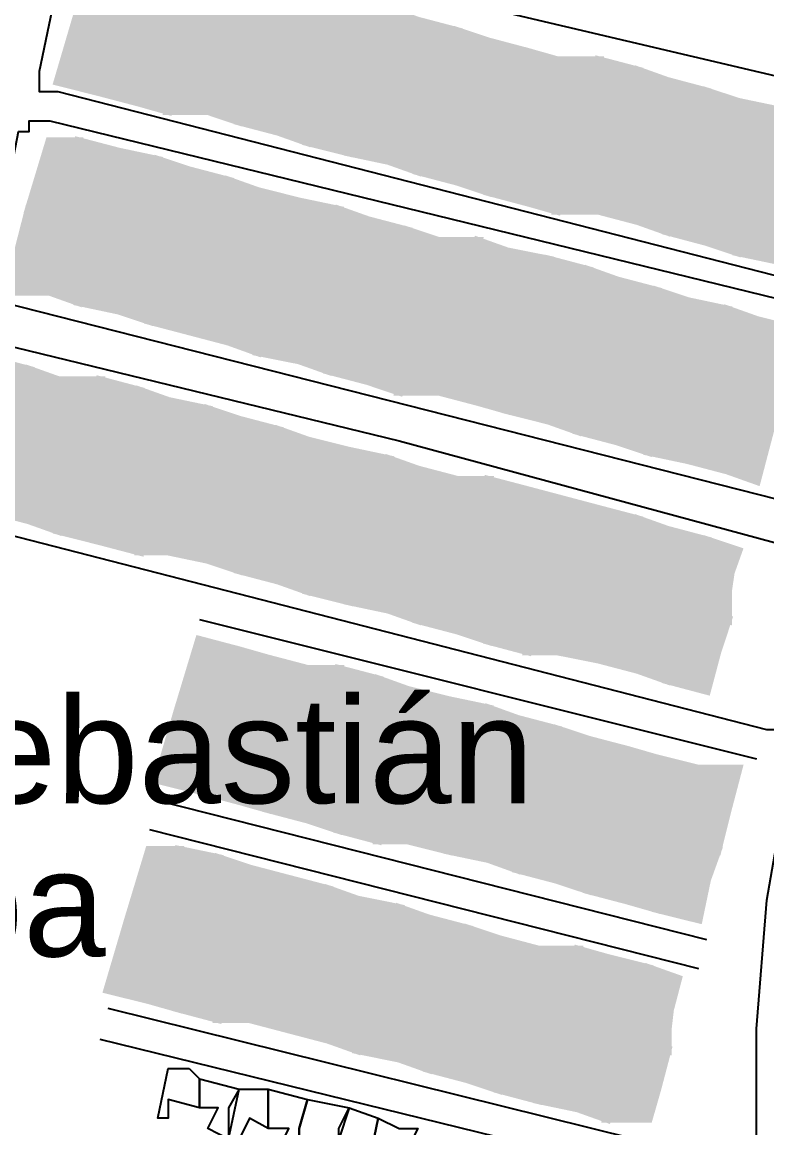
# Model space of a CAD drawing. Header units: millimetres. Extents: x -3588 to 75209, y -3737 to 38254.
# Drawn here: x 18931.5 to 19032.6, y 34328.9 to 34479.1 of the extents above; entities that cross this region are included whole.
import ezdxf

# ---------------------------------------------------------------- set-up
doc = ezdxf.new("R2010")
doc.units = ezdxf.units.MM
for name, color, linetype in [('H', 250, 'Continuous'), ('P', 253, 'Continuous'), ('T', 7, 'Continuous')]:
    doc.layers.add(name, color=color, linetype=linetype)

msp = doc.modelspace()

# ---------------------------------------------------------------- hatches: boundary and pattern name
at = {"layer": 'H', "linetype": 'Continuous'}
for points in [[(18947.384, 34488.573), (18944.839, 34478.971), (18939.19, 34480.395), (18942.022, 34489.981), (18947.384, 34488.573), (18947.384, 34488.573)], [(18951.625, 34487.164), (18948.792, 34477.85), (18944.839, 34478.971), (18947.384, 34488.573), (18951.625, 34487.164), (18951.625, 34487.164)], [(18956.986, 34487.164), (18954.153, 34477.85), (18948.792, 34477.85), (18951.625, 34487.164), (18956.986, 34487.164), (18956.986, 34487.164)], [(18960.939, 34485.756), (18958.394, 34476.442), (18954.153, 34477.85), (18956.986, 34487.164), (18960.939, 34485.756), (18960.939, 34485.756)], [(18966.3, 34484.62), (18963.755, 34475.018), (18958.394, 34476.442), (18960.939, 34485.756), (18966.3, 34484.62), (18966.3, 34484.62)], [(18970.525, 34483.212), (18969.117, 34473.609), (18963.755, 34475.018), (18966.3, 34484.62), (18970.525, 34483.212), (18970.525, 34483.212)], [(18975.886, 34481.803), (18973.07, 34472.201), (18969.117, 34473.609), (18970.525, 34483.212), (18975.886, 34481.803), (18975.886, 34481.803)], [(18981.263, 34480.395), (18978.719, 34471.081), (18973.07, 34472.201), (18975.886, 34481.803), (18981.263, 34480.395), (18981.263, 34480.395)], [(18944.839, 34478.971), (18942.022, 34469.656), (18936.661, 34471.081), (18939.19, 34480.395), (18944.839, 34478.971), (18944.839, 34478.971)], [(18985.488, 34478.971), (18982.672, 34469.656), (18978.719, 34471.081), (18981.263, 34480.395), (18985.488, 34478.971), (18985.488, 34478.971)], [(18948.792, 34477.85), (18947.384, 34468.248), (18942.022, 34469.656), (18944.839, 34478.971), (18948.792, 34477.85), (18948.792, 34477.85)], [(18990.85, 34477.85), (18988.033, 34468.248), (18982.672, 34469.656), (18985.488, 34478.971), (18990.85, 34477.85), (18990.85, 34477.85)], [(18954.153, 34477.85), (18951.625, 34466.84), (18947.384, 34468.248), (18948.792, 34477.85), (18954.153, 34477.85), (18954.153, 34477.85)], [(18958.394, 34476.442), (18956.986, 34466.84), (18951.625, 34466.84), (18954.153, 34477.85), (18958.394, 34476.442), (18958.394, 34476.442)], [(18994.803, 34476.442), (18992.274, 34466.84), (18988.033, 34468.248), (18990.85, 34477.85), (18994.803, 34476.442), (18994.803, 34476.442)], [(18963.755, 34475.018), (18960.939, 34465.431), (18956.986, 34466.84), (18958.394, 34476.442), (18963.755, 34475.018), (18963.755, 34475.018)], [(19000.164, 34475.018), (18997.635, 34465.431), (18992.274, 34466.84), (18994.803, 34476.442), (19000.164, 34475.018), (19000.164, 34475.018)], [(18969.117, 34473.609), (18966.3, 34464.295), (18960.939, 34465.431), (18963.755, 34475.018), (18969.117, 34473.609), (18969.117, 34473.609)], [(19004.405, 34473.609), (19002.996, 34464.295), (18997.635, 34465.431), (19000.164, 34475.018), (19004.405, 34473.609), (19004.405, 34473.609)], [(18973.07, 34472.201), (18970.525, 34462.887), (18966.3, 34464.295), (18969.117, 34473.609), (18973.07, 34472.201), (18973.07, 34472.201)], [(19009.766, 34473.609), (19006.949, 34464.295), (19002.996, 34464.295), (19004.405, 34473.609), (19009.766, 34473.609), (19009.766, 34473.609)], [(19015.127, 34472.201), (19012.599, 34462.887), (19006.949, 34464.295), (19009.766, 34473.609), (19015.127, 34472.201), (19015.127, 34472.201)], [(18978.719, 34471.081), (18975.886, 34461.478), (18970.525, 34462.887), (18973.07, 34472.201), (18978.719, 34471.081), (18978.719, 34471.081)], [(18982.672, 34469.656), (18981.263, 34460.07), (18975.886, 34461.478), (18978.719, 34471.081), (18982.672, 34469.656), (18982.672, 34469.656)], [(19019.368, 34471.081), (19016.536, 34461.478), (19012.599, 34462.887), (19015.127, 34472.201), (19019.368, 34471.081), (19019.368, 34471.081)], [(19024.73, 34469.656), (19021.913, 34460.07), (19016.536, 34461.478), (19019.368, 34471.081), (19024.73, 34469.656), (19024.73, 34469.656)], [(18988.033, 34468.248), (18985.488, 34458.646), (18981.263, 34460.07), (18982.672, 34469.656), (18988.033, 34468.248), (18988.033, 34468.248)], [(19028.682, 34468.248), (19027.274, 34458.646), (19021.913, 34460.07), (19024.73, 34469.656), (19028.682, 34468.248), (19028.682, 34468.248)], [(18992.274, 34466.84), (18990.85, 34457.526), (18985.488, 34458.646), (18988.033, 34468.248), (18992.274, 34466.84), (18992.274, 34466.84)], [(19034.044, 34466.84), (19031.499, 34457.526), (19027.274, 34458.646), (19028.682, 34468.248), (19034.044, 34466.84), (19034.044, 34466.84)], [(18997.635, 34465.431), (18994.803, 34456.117), (18990.85, 34457.526), (18992.274, 34466.84), (18997.635, 34465.431), (18997.635, 34465.431)], [(19038.285, 34465.431), (19036.86, 34456.117), (19031.499, 34457.526), (19034.044, 34466.84), (19038.285, 34465.431), (19038.285, 34465.431)], [(19002.996, 34464.295), (19000.164, 34454.693), (18994.803, 34456.117), (18997.635, 34465.431), (19002.996, 34464.295), (19002.996, 34464.295)], [(19006.949, 34464.295), (19004.405, 34453.285), (19000.164, 34454.693), (19002.996, 34464.295), (19006.949, 34464.295), (19006.949, 34464.295)], [(19012.599, 34462.887), (19009.766, 34453.285), (19004.405, 34453.285), (19006.949, 34464.295), (19012.599, 34462.887), (19012.599, 34462.887)], [(18939.19, 34462.887), (18938.069, 34451.876), (18932.42, 34453.285), (18935.237, 34462.887), (18939.19, 34462.887), (18939.19, 34462.887)], [(18944.839, 34461.478), (18942.022, 34450.756), (18938.069, 34451.876), (18939.19, 34462.887), (18944.839, 34461.478), (18944.839, 34461.478)], [(19016.536, 34461.478), (19015.127, 34451.876), (19009.766, 34453.285), (19012.599, 34462.887), (19016.536, 34461.478), (19016.536, 34461.478)], [(18950.2, 34460.07), (18947.384, 34449.332), (18942.022, 34450.756), (18944.839, 34461.478), (18950.2, 34460.07), (18950.2, 34460.07)], [(19021.913, 34460.07), (19019.368, 34450.756), (19015.127, 34451.876), (19016.536, 34461.478), (19021.913, 34460.07), (19021.913, 34460.07)], [(18954.153, 34458.646), (18951.625, 34447.923), (18947.384, 34449.332), (18950.2, 34460.07), (18954.153, 34458.646), (18954.153, 34458.646)], [(19027.274, 34458.646), (19024.73, 34449.332), (19019.368, 34450.756), (19021.913, 34460.07), (19027.274, 34458.646), (19027.274, 34458.646)], [(18959.514, 34457.526), (18956.986, 34446.515), (18951.625, 34447.923), (18954.153, 34458.646), (18959.514, 34457.526), (18959.514, 34457.526)], [(18963.755, 34456.117), (18960.939, 34446.515), (18956.986, 34446.515), (18959.514, 34457.526), (18963.755, 34456.117), (18963.755, 34456.117)], [(19031.499, 34457.526), (19028.682, 34447.923), (19024.73, 34449.332), (19027.274, 34458.646), (19031.499, 34457.526), (19031.499, 34457.526)], [(19036.86, 34456.117), (19034.044, 34446.515), (19028.682, 34447.923), (19031.499, 34457.526), (19036.86, 34456.117), (19036.86, 34456.117)], [(18969.117, 34454.693), (18966.3, 34445.107), (18960.939, 34446.515), (18963.755, 34456.117), (18969.117, 34454.693), (18969.117, 34454.693)], [(18974.478, 34453.285), (18971.949, 34443.97), (18966.3, 34445.107), (18969.117, 34454.693), (18974.478, 34453.285), (18974.478, 34453.285)], [(18938.069, 34451.876), (18935.237, 34442.562), (18929.876, 34442.562), (18932.42, 34453.285), (18938.069, 34451.876), (18938.069, 34451.876)], [(18978.719, 34451.876), (18975.886, 34442.562), (18971.949, 34443.97), (18974.478, 34453.285), (18978.719, 34451.876), (18978.719, 34451.876)], [(18942.022, 34450.756), (18939.19, 34441.154), (18935.237, 34442.562), (18938.069, 34451.876), (18942.022, 34450.756), (18942.022, 34450.756)], [(18984.08, 34450.756), (18981.263, 34441.154), (18975.886, 34442.562), (18978.719, 34451.876), (18984.08, 34450.756), (18984.08, 34450.756)], [(18947.384, 34449.332), (18944.839, 34439.745), (18939.19, 34441.154), (18942.022, 34450.756), (18947.384, 34449.332), (18947.384, 34449.332)], [(18988.033, 34449.332), (18985.488, 34439.745), (18981.263, 34441.154), (18984.08, 34450.756), (18988.033, 34449.332), (18988.033, 34449.332)], [(18951.625, 34447.923), (18948.792, 34438.321), (18944.839, 34439.745), (18947.384, 34449.332), (18951.625, 34447.923), (18951.625, 34447.923)], [(18993.394, 34449.332), (18990.85, 34438.321), (18985.488, 34439.745), (18988.033, 34449.332), (18993.394, 34449.332), (18993.394, 34449.332)], [(18997.635, 34447.923), (18994.803, 34437.201), (18990.85, 34438.321), (18993.394, 34449.332), (18997.635, 34447.923), (18997.635, 34447.923)], [(18956.986, 34446.515), (18954.153, 34437.201), (18948.792, 34438.321), (18951.625, 34447.923), (18956.986, 34446.515), (18956.986, 34446.515)], [(19002.996, 34446.515), (19000.164, 34435.793), (18994.803, 34437.201), (18997.635, 34447.923), (19002.996, 34446.515), (19002.996, 34446.515)], [(18960.939, 34446.515), (18959.514, 34435.793), (18954.153, 34437.201), (18956.986, 34446.515), (18960.939, 34446.515), (18960.939, 34446.515)], [(18966.3, 34445.107), (18963.755, 34434.368), (18959.514, 34435.793), (18960.939, 34446.515), (18966.3, 34445.107), (18966.3, 34445.107)], [(19008.358, 34445.107), (19005.813, 34434.368), (19000.164, 34435.793), (19002.996, 34446.515), (19008.358, 34445.107), (19008.358, 34445.107)], [(18971.949, 34443.97), (18969.117, 34432.96), (18963.755, 34434.368), (18966.3, 34445.107), (18971.949, 34443.97), (18971.949, 34443.97)], [(18975.886, 34442.562), (18973.07, 34431.552), (18969.117, 34432.96), (18971.949, 34443.97), (18975.886, 34442.562), (18975.886, 34442.562)], [(19012.599, 34443.97), (19009.766, 34432.96), (19005.813, 34434.368), (19008.358, 34445.107), (19012.599, 34443.97), (19012.599, 34443.97)], [(19017.96, 34442.562), (19015.127, 34432.96), (19009.766, 34432.96), (19012.599, 34443.97), (19017.96, 34442.562), (19017.96, 34442.562)], [(18981.263, 34441.154), (18978.719, 34430.431), (18973.07, 34431.552), (18975.886, 34442.562), (18981.263, 34441.154), (18981.263, 34441.154)], [(19021.913, 34441.154), (19019.368, 34431.552), (19015.127, 34432.96), (19017.96, 34442.562), (19021.913, 34441.154), (19021.913, 34441.154)], [(18985.488, 34439.745), (18982.672, 34429.007), (18978.719, 34430.431), (18981.263, 34441.154), (18985.488, 34439.745), (18985.488, 34439.745)], [(19027.274, 34439.745), (19024.73, 34430.431), (19019.368, 34431.552), (19021.913, 34441.154), (19027.274, 34439.745), (19027.274, 34439.745)], [(18990.85, 34438.321), (18988.033, 34429.007), (18982.672, 34429.007), (18985.488, 34439.745), (18990.85, 34438.321), (18990.85, 34438.321)], [(19031.499, 34438.321), (19030.091, 34429.007), (19024.73, 34430.431), (19027.274, 34439.745), (19031.499, 34438.321), (19031.499, 34438.321)], [(18994.803, 34437.201), (18993.394, 34427.599), (18988.033, 34429.007), (18990.85, 34438.321), (18994.803, 34437.201), (18994.803, 34437.201)], [(19036.86, 34437.201), (19034.044, 34427.599), (19030.091, 34429.007), (19031.499, 34438.321), (19036.86, 34437.201), (19036.86, 34437.201)], [(19000.164, 34435.793), (18997.635, 34426.19), (18993.394, 34427.599), (18994.803, 34437.201), (19000.164, 34435.793), (19000.164, 34435.793)], [(19005.813, 34434.368), (19002.996, 34424.782), (18997.635, 34426.19), (19000.164, 34435.793), (19005.813, 34434.368), (19005.813, 34434.368)], [(19009.766, 34432.96), (19006.949, 34423.646), (19002.996, 34424.782), (19005.813, 34434.368), (19009.766, 34432.96), (19009.766, 34432.96)], [(18932.42, 34431.552), (18929.876, 34422.237), (18924.514, 34423.646), (18927.059, 34432.96), (18932.42, 34431.552), (18932.42, 34431.552)], [(19015.127, 34432.96), (19012.599, 34422.237), (19006.949, 34423.646), (19009.766, 34432.96), (19015.127, 34432.96), (19015.127, 34432.96)], [(19019.368, 34431.552), (19016.536, 34420.829), (19012.599, 34422.237), (19015.127, 34432.96), (19019.368, 34431.552), (19019.368, 34431.552)], [(18936.661, 34430.431), (18935.237, 34420.829), (18929.876, 34422.237), (18932.42, 34431.552), (18936.661, 34430.431), (18936.661, 34430.431)], [(18942.022, 34430.431), (18939.19, 34419.421), (18935.237, 34420.829), (18936.661, 34430.431), (18942.022, 34430.431), (18942.022, 34430.431)], [(18947.384, 34429.007), (18944.839, 34419.421), (18939.19, 34419.421), (18942.022, 34430.431), (18947.384, 34429.007), (18947.384, 34429.007)], [(19024.73, 34430.431), (19021.913, 34419.421), (19016.536, 34420.829), (19019.368, 34431.552), (19024.73, 34430.431), (19024.73, 34430.431)], [(19030.091, 34429.007), (19027.274, 34417.996), (19021.913, 34419.421), (19024.73, 34430.431), (19030.091, 34429.007), (19030.091, 34429.007)], [(18951.625, 34427.599), (18948.792, 34417.996), (18944.839, 34419.421), (18947.384, 34429.007), (18951.625, 34427.599), (18951.625, 34427.599)], [(19034.044, 34427.599), (19031.499, 34416.876), (19027.274, 34417.996), (19030.091, 34429.007), (19034.044, 34427.599), (19034.044, 34427.599)], [(18956.986, 34426.19), (18954.153, 34416.876), (18948.792, 34417.996), (18951.625, 34427.599), (18956.986, 34426.19), (18956.986, 34426.19)], [(18960.939, 34424.782), (18958.394, 34415.468), (18954.153, 34416.876), (18956.986, 34426.19), (18960.939, 34424.782), (18960.939, 34424.782)], [(18966.3, 34423.646), (18963.755, 34414.043), (18958.394, 34415.468), (18960.939, 34424.782), (18966.3, 34423.646), (18966.3, 34423.646)], [(18970.525, 34422.237), (18969.117, 34412.635), (18963.755, 34414.043), (18966.3, 34423.646), (18970.525, 34422.237), (18970.525, 34422.237)], [(18935.237, 34420.829), (18932.42, 34411.227), (18927.059, 34412.635), (18929.876, 34422.237), (18935.237, 34420.829), (18935.237, 34420.829)], [(18975.886, 34420.829), (18973.07, 34411.227), (18969.117, 34412.635), (18970.525, 34422.237), (18975.886, 34420.829), (18975.886, 34420.829)], [(18939.19, 34419.421), (18936.661, 34410.107), (18932.42, 34411.227), (18935.237, 34420.829), (18939.19, 34419.421), (18939.19, 34419.421)], [(18981.263, 34419.421), (18978.719, 34410.107), (18973.07, 34411.227), (18975.886, 34420.829), (18981.263, 34419.421), (18981.263, 34419.421)], [(18944.839, 34419.421), (18942.022, 34408.682), (18936.661, 34410.107), (18939.19, 34419.421), (18944.839, 34419.421), (18944.839, 34419.421)], [(18948.792, 34417.996), (18947.384, 34407.274), (18942.022, 34408.682), (18944.839, 34419.421), (18948.792, 34417.996), (18948.792, 34417.996)], [(18985.488, 34417.996), (18982.672, 34408.682), (18978.719, 34410.107), (18981.263, 34419.421), (18985.488, 34417.996), (18985.488, 34417.996)], [(18954.153, 34416.876), (18951.625, 34407.274), (18947.384, 34407.274), (18948.792, 34417.996), (18954.153, 34416.876), (18954.153, 34416.876)], [(18958.394, 34415.468), (18956.986, 34405.866), (18951.625, 34407.274), (18954.153, 34416.876), (18958.394, 34415.468), (18958.394, 34415.468)], [(18990.85, 34416.876), (18988.033, 34407.274), (18982.672, 34408.682), (18985.488, 34417.996), (18990.85, 34416.876), (18990.85, 34416.876)], [(18994.803, 34416.876), (18993.394, 34405.866), (18988.033, 34407.274), (18990.85, 34416.876), (18994.803, 34416.876), (18994.803, 34416.876)], [(19000.164, 34415.468), (18997.635, 34405.866), (18993.394, 34405.866), (18994.803, 34416.876), (19000.164, 34415.468), (19000.164, 34415.468)], [(18963.755, 34414.043), (18960.939, 34404.457), (18956.986, 34405.866), (18958.394, 34415.468), (18963.755, 34414.043), (18963.755, 34414.043)], [(19005.813, 34414.043), (19002.996, 34404.457), (18997.635, 34405.866), (19000.164, 34415.468), (19005.813, 34414.043), (19005.813, 34414.043)], [(18969.117, 34412.635), (18966.3, 34403.321), (18960.939, 34404.457), (18963.755, 34414.043), (18969.117, 34412.635), (18969.117, 34412.635)], [(19009.766, 34412.635), (19006.949, 34403.321), (19002.996, 34404.457), (19005.813, 34414.043), (19009.766, 34412.635), (19009.766, 34412.635)], [(18973.07, 34411.227), (18970.525, 34401.913), (18966.3, 34403.321), (18969.117, 34412.635), (18973.07, 34411.227), (18973.07, 34411.227)], [(19015.127, 34411.227), (19012.599, 34401.913), (19006.949, 34403.321), (19009.766, 34412.635), (19015.127, 34411.227), (19015.127, 34411.227)], [(18978.719, 34410.107), (18975.886, 34400.504), (18970.525, 34401.913), (18973.07, 34411.227), (18978.719, 34410.107), (18978.719, 34410.107)], [(19019.368, 34410.107), (19016.536, 34400.504), (19012.599, 34401.913), (19015.127, 34411.227), (19019.368, 34410.107), (19019.368, 34410.107)], [(18982.672, 34408.682), (18981.263, 34399.096), (18975.886, 34400.504), (18978.719, 34410.107), (18982.672, 34408.682), (18982.672, 34408.682)], [(19024.73, 34408.682), (19021.913, 34399.096), (19016.536, 34400.504), (19019.368, 34410.107), (19024.73, 34408.682), (19024.73, 34408.682)], [(18988.033, 34407.274), (18985.488, 34397.672), (18981.263, 34399.096), (18982.672, 34408.682), (18988.033, 34407.274), (18988.033, 34407.274)], [(19028.682, 34407.274), (19027.274, 34397.672), (19021.913, 34399.096), (19024.73, 34408.682), (19028.682, 34407.274), (19028.682, 34407.274)], [(18993.394, 34405.866), (18990.85, 34396.551), (18985.488, 34397.672), (18988.033, 34407.274), (18993.394, 34405.866), (18993.394, 34405.866)], [(18997.635, 34405.866), (18994.803, 34395.143), (18990.85, 34396.551), (18993.394, 34405.866), (18997.635, 34405.866), (18997.635, 34405.866)], [(19002.996, 34404.457), (19000.164, 34393.719), (18994.803, 34395.143), (18997.635, 34405.866), (19002.996, 34404.457), (19002.996, 34404.457)], [(19006.949, 34403.321), (19004.405, 34393.719), (19000.164, 34393.719), (19002.996, 34404.457), (19006.949, 34403.321), (19006.949, 34403.321)], [(19012.599, 34401.913), (19009.766, 34392.31), (19004.405, 34393.719), (19006.949, 34403.321), (19012.599, 34401.913), (19012.599, 34401.913)], [(19016.536, 34400.504), (19015.127, 34390.902), (19009.766, 34392.31), (19012.599, 34401.913), (19016.536, 34400.504), (19016.536, 34400.504)], [(19021.913, 34399.096), (19019.368, 34389.782), (19015.127, 34390.902), (19016.536, 34400.504), (19021.913, 34399.096), (19021.913, 34399.096)], [(19027.274, 34397.672), (19024.73, 34388.358), (19019.368, 34389.782), (19021.913, 34399.096), (19027.274, 34397.672), (19027.274, 34397.672)], [(18960.939, 34393.719), (18958.394, 34384.133), (18952.745, 34385.541), (18955.561, 34395.143), (18960.939, 34393.719), (18960.939, 34393.719)], [(18965.164, 34392.31), (18962.347, 34382.996), (18958.394, 34384.133), (18960.939, 34393.719), (18965.164, 34392.31), (18965.164, 34392.31)], [(18970.525, 34390.902), (18967.708, 34381.588), (18962.347, 34382.996), (18965.164, 34392.31), (18970.525, 34390.902), (18970.525, 34390.902)], [(18974.478, 34390.902), (18971.949, 34380.18), (18967.708, 34381.588), (18970.525, 34390.902), (18974.478, 34390.902), (18974.478, 34390.902)], [(18979.839, 34389.782), (18977.311, 34380.18), (18971.949, 34380.18), (18974.478, 34390.902), (18979.839, 34389.782), (18979.839, 34389.782)], [(18984.08, 34388.358), (18982.672, 34378.771), (18977.311, 34380.18), (18979.839, 34389.782), (18984.08, 34388.358), (18984.08, 34388.358)], [(18989.441, 34386.949), (18986.625, 34377.347), (18982.672, 34378.771), (18984.08, 34388.358), (18989.441, 34386.949), (18989.441, 34386.949)], [(18994.803, 34385.541), (18992.274, 34376.227), (18986.625, 34377.347), (18989.441, 34386.949), (18994.803, 34385.541), (18994.803, 34385.541)], [(18958.394, 34384.133), (18955.561, 34374.818), (18950.2, 34376.227), (18952.745, 34385.541), (18958.394, 34384.133), (18958.394, 34384.133)], [(18999.044, 34384.133), (18996.211, 34374.818), (18992.274, 34376.227), (18994.803, 34385.541), (18999.044, 34384.133), (18999.044, 34384.133)], [(18962.347, 34382.996), (18960.939, 34373.394), (18955.561, 34374.818), (18958.394, 34384.133), (18962.347, 34382.996), (18962.347, 34382.996)], [(19004.405, 34382.996), (19001.588, 34373.394), (18996.211, 34374.818), (18999.044, 34384.133), (19004.405, 34382.996), (19004.405, 34382.996)], [(18967.708, 34381.588), (18965.164, 34371.986), (18960.939, 34373.394), (18962.347, 34382.996), (18967.708, 34381.588), (18967.708, 34381.588)], [(19008.358, 34381.588), (19006.949, 34371.986), (19001.588, 34373.394), (19004.405, 34382.996), (19008.358, 34381.588), (19008.358, 34381.588)], [(18971.949, 34380.18), (18970.525, 34370.577), (18965.164, 34371.986), (18967.708, 34381.588), (18971.949, 34380.18), (18971.949, 34380.18)], [(19013.719, 34380.18), (19011.174, 34370.577), (19006.949, 34371.986), (19008.358, 34381.588), (19013.719, 34380.18), (19013.719, 34380.18)], [(18977.311, 34380.18), (18974.478, 34369.457), (18970.525, 34370.577), (18971.949, 34380.18), (18977.311, 34380.18), (18977.311, 34380.18)], [(18982.672, 34378.771), (18979.839, 34368.033), (18974.478, 34369.457), (18977.311, 34380.18), (18982.672, 34378.771), (18982.672, 34378.771)], [(19017.96, 34378.771), (19016.536, 34369.457), (19011.174, 34370.577), (19013.719, 34380.18), (19017.96, 34378.771), (19017.96, 34378.771)], [(18986.625, 34377.347), (18984.08, 34368.033), (18979.839, 34368.033), (18982.672, 34378.771), (18986.625, 34377.347), (18986.625, 34377.347)], [(19023.321, 34377.347), (19020.489, 34368.033), (19016.536, 34369.457), (19017.96, 34378.771), (19023.321, 34377.347), (19023.321, 34377.347)], [(18992.274, 34376.227), (18989.441, 34366.624), (18984.08, 34368.033), (18986.625, 34377.347), (18992.274, 34376.227), (18992.274, 34376.227)], [(19028.682, 34377.347), (19026.138, 34366.624), (19020.489, 34368.033), (19023.321, 34377.347), (19028.682, 34377.347), (19028.682, 34377.347)], [(18996.211, 34374.818), (18994.803, 34365.216), (18989.441, 34366.624), (18992.274, 34376.227), (18996.211, 34374.818), (18996.211, 34374.818)], [(19001.588, 34373.394), (18999.044, 34363.808), (18994.803, 34365.216), (18996.211, 34374.818), (19001.588, 34373.394), (19001.588, 34373.394)], [(19006.949, 34371.986), (19004.405, 34362.672), (18999.044, 34363.808), (19001.588, 34373.394), (19006.949, 34371.986), (19006.949, 34371.986)], [(19011.174, 34370.577), (19008.358, 34361.263), (19004.405, 34362.672), (19006.949, 34371.986), (19011.174, 34370.577), (19011.174, 34370.577)], [(19016.536, 34369.457), (19013.719, 34359.855), (19008.358, 34361.263), (19011.174, 34370.577), (19016.536, 34369.457), (19016.536, 34369.457)], [(19020.489, 34368.033), (19017.96, 34358.447), (19013.719, 34359.855), (19016.536, 34369.457), (19020.489, 34368.033), (19020.489, 34368.033)], [(19026.138, 34366.624), (19023.321, 34357.022), (19017.96, 34358.447), (19020.489, 34368.033), (19026.138, 34366.624), (19026.138, 34366.624)], [(18952.745, 34366.624), (18950.2, 34355.902), (18945.975, 34357.022), (18948.792, 34366.624), (18952.745, 34366.624), (18952.745, 34366.624)], [(18958.394, 34365.216), (18955.561, 34354.494), (18950.2, 34355.902), (18952.745, 34366.624), (18958.394, 34365.216), (18958.394, 34365.216)], [(18962.347, 34363.808), (18960.939, 34354.494), (18955.561, 34354.494), (18958.394, 34365.216), (18962.347, 34363.808), (18962.347, 34363.808)], [(18967.708, 34362.672), (18965.164, 34353.069), (18960.939, 34354.494), (18962.347, 34363.808), (18967.708, 34362.672), (18967.708, 34362.672)], [(18973.07, 34361.263), (18970.525, 34351.661), (18965.164, 34353.069), (18967.708, 34362.672), (18973.07, 34361.263), (18973.07, 34361.263)], [(18977.311, 34359.855), (18974.478, 34350.253), (18970.525, 34351.661), (18973.07, 34361.263), (18977.311, 34359.855), (18977.311, 34359.855)], [(18982.672, 34358.447), (18979.839, 34349.132), (18974.478, 34350.253), (18977.311, 34359.855), (18982.672, 34358.447), (18982.672, 34358.447)], [(18986.625, 34357.022), (18985.488, 34347.708), (18979.839, 34349.132), (18982.672, 34358.447), (18986.625, 34357.022), (18986.625, 34357.022)], [(18950.2, 34355.902), (18948.792, 34346.3), (18943.431, 34347.708), (18945.975, 34357.022), (18950.2, 34355.902), (18950.2, 34355.902)], [(18992.274, 34355.902), (18989.441, 34346.3), (18985.488, 34347.708), (18986.625, 34357.022), (18992.274, 34355.902), (18992.274, 34355.902)], [(18955.561, 34354.494), (18952.745, 34344.891), (18948.792, 34346.3), (18950.2, 34355.902), (18955.561, 34354.494), (18955.561, 34354.494)], [(18996.211, 34354.494), (18994.803, 34344.891), (18989.441, 34346.3), (18992.274, 34355.902), (18996.211, 34354.494), (18996.211, 34354.494)], [(18960.939, 34354.494), (18958.394, 34343.483), (18952.745, 34344.891), (18955.561, 34354.494), (18960.939, 34354.494), (18960.939, 34354.494)], [(18965.164, 34353.069), (18962.347, 34343.483), (18958.394, 34343.483), (18960.939, 34354.494), (18965.164, 34353.069), (18965.164, 34353.069)], [(19001.588, 34353.069), (18999.044, 34343.483), (18994.803, 34344.891), (18996.211, 34354.494), (19001.588, 34353.069), (19001.588, 34353.069)], [(18970.525, 34351.661), (18967.708, 34342.347), (18962.347, 34343.483), (18965.164, 34353.069), (18970.525, 34351.661), (18970.525, 34351.661)], [(19006.949, 34353.069), (19004.405, 34342.347), (18999.044, 34343.483), (19001.588, 34353.069), (19006.949, 34353.069), (19006.949, 34353.069)], [(19011.174, 34351.661), (19008.358, 34340.939), (19004.405, 34342.347), (19006.949, 34353.069), (19011.174, 34351.661), (19011.174, 34351.661)], [(18974.478, 34350.253), (18973.07, 34340.939), (18967.708, 34342.347), (18970.525, 34351.661), (18974.478, 34350.253), (18974.478, 34350.253)], [(19016.536, 34350.253), (19013.719, 34340.939), (19008.358, 34340.939), (19011.174, 34351.661), (19016.536, 34350.253), (19016.536, 34350.253)], [(18979.839, 34349.132), (18977.311, 34339.53), (18973.07, 34340.939), (18974.478, 34350.253), (18979.839, 34349.132), (18979.839, 34349.132)], [(19020.489, 34349.132), (19019.368, 34339.53), (19013.719, 34340.939), (19016.536, 34350.253), (19020.489, 34349.132), (19020.489, 34349.132)], [(18985.488, 34347.708), (18982.672, 34338.122), (18977.311, 34339.53), (18979.839, 34349.132), (18985.488, 34347.708), (18985.488, 34347.708)], [(18989.441, 34346.3), (18986.625, 34336.698), (18982.672, 34338.122), (18985.488, 34347.708), (18989.441, 34346.3), (18989.441, 34346.3)], [(18994.803, 34344.891), (18992.274, 34335.577), (18986.625, 34336.698), (18989.441, 34346.3), (18994.803, 34344.891), (18994.803, 34344.891)], [(18999.044, 34343.483), (18996.211, 34334.169), (18992.274, 34335.577), (18994.803, 34344.891), (18999.044, 34343.483), (18999.044, 34343.483)], [(19004.405, 34342.347), (19001.588, 34332.745), (18996.211, 34334.169), (18999.044, 34343.483), (19004.405, 34342.347), (19004.405, 34342.347)], [(19008.358, 34340.939), (19006.949, 34331.336), (19001.588, 34332.745), (19004.405, 34342.347), (19008.358, 34340.939), (19008.358, 34340.939)], [(19013.719, 34340.939), (19011.174, 34329.928), (19006.949, 34331.336), (19008.358, 34340.939), (19013.719, 34340.939), (19013.719, 34340.939)], [(19019.368, 34339.53), (19016.536, 34329.928), (19011.174, 34329.928), (19013.719, 34340.939), (19019.368, 34339.53), (19019.368, 34339.53)]]:
    msp.add_hatch(color=256, dxfattribs=at).paths.add_polyline_path(points)

# ---------------------------------------------------------------- linework, layer by layer
at = {"layer": 'P'}
for points in [[(18991.986, 34480.667), (18993.394, 34480.667), (18994.803, 34480.667), (18996.211, 34480.667), (19049.007, 34468.248), (19055.777, 34460.342), (19050.415, 34442.562), (19050.415, 34441.154), (19049.007, 34441.154), (19047.599, 34441.154), (18936.373, 34469.656), (18935.237, 34469.656), (18933.828, 34469.656), (18933.828, 34471.081), (18933.828, 34472.489), (18937.781, 34491.405), (18939.19, 34491.405), (18939.19, 34492.814), (18940.614, 34492.814), (18942.022, 34492.814), (18990.578, 34480.667), (18991.986, 34480.667)], [(19040.813, 34412.923), (19039.405, 34412.923), (18928.467, 34441.154), (18927.059, 34441.154), (18927.059, 34442.562), (18927.059, 34443.97), (18931.012, 34464.295), (18932.42, 34464.295), (18932.42, 34465.703), (18933.828, 34465.703), (18935.237, 34465.703), (19046.19, 34438.609), (19046.19, 34437.201), (19047.599, 34437.201), (19049.007, 34435.793), (19049.007, 34434.368), (19043.646, 34415.468), (19043.646, 34414.043), (19042.238, 34414.043), (19042.238, 34412.923), (19040.813, 34412.923)], [(18982.672, 34422.237), (19037.997, 34407.274), (19039.405, 34407.274), (19040.813, 34407.274), (19040.813, 34406.154), (19040.813, 34404.729), (19036.86, 34385.829), (19035.452, 34385.829), (19035.452, 34384.405), (19034.044, 34384.405), (19034.044, 34382.996), (19032.635, 34382.996), (18921.698, 34411.515), (18920.289, 34411.515), (18920.289, 34412.923), (18918.865, 34412.923), (18918.865, 34414.043), (18918.865, 34415.468), (18924.242, 34434.368), (18924.242, 34435.793), (18925.651, 34435.793), (18927.059, 34435.793), (18982.672, 34422.237)], [(18955.561, 34397.96), (19031.227, 34379.043)], [(19015.127, 34289.567), (19028.682, 34308.483), (19031.227, 34324.855), (19031.227, 34342.347), (19032.635, 34359.855), (19035.452, 34376.227), (19036.86, 34382.996)], [(18949.928, 34373.394), (19024.441, 34354.494)], [(18948.792, 34369.457), (19023.321, 34350.541)], [(18943.143, 34345.179), (19020.489, 34325.975)], [(18942.022, 34340.939), (19019.08, 34322.022)], [(18954.153, 34336.986), (18955.561, 34335.577), (18955.561, 34331.624), (18951.336, 34332.745), (18951.336, 34330.216), (18949.928, 34330.216), (18951.336, 34336.986), (18954.153, 34336.986)], [(18959.514, 34331.624), (18959.514, 34327.383), (18956.698, 34328.808), (18958.106, 34331.624), (18955.561, 34331.624), (18955.561, 34335.577), (18960.939, 34334.169), (18959.514, 34331.624)], [(18964.892, 34331.624), (18964.892, 34328.808), (18962.347, 34330.216), (18960.939, 34327.383), (18959.514, 34327.383), (18960.939, 34334.169), (18964.892, 34334.169), (18964.892, 34331.624)], [(18969.117, 34328.808), (18969.117, 34325.975), (18966.3, 34325.975), (18967.708, 34328.808), (18964.892, 34328.808), (18964.892, 34334.169), (18970.253, 34332.745), (18969.117, 34328.808)], [(18969.117, 34328.808), (18970.253, 34332.745), (18975.886, 34331.624), (18974.478, 34327.383), (18971.661, 34327.383), (18970.253, 34324.855), (18969.117, 34325.975), (18969.117, 34328.808)], [(18974.478, 34328.808), (18975.886, 34331.624), (18979.839, 34330.216), (18978.431, 34323.43), (18975.886, 34323.43), (18977.022, 34325.975), (18974.478, 34327.383), (18974.478, 34328.808)], [(18983.792, 34325.975), (18983.792, 34324.855), (18981.263, 34324.855), (18979.839, 34322.022), (18978.431, 34323.43), (18979.839, 34330.216), (18982.672, 34328.808), (18985.216, 34328.808), (18983.792, 34325.975)]]:
    msp.add_lwpolyline(points, dxfattribs=at)
at = {"layer": 'P', "const_width": 1.2}
for points in [[(18945.975, 34484.62), (18944.567, 34479.259), (18939.19, 34480.667), (18942.022, 34489.981), (18947.384, 34488.573), (18945.975, 34484.62)], [(18949.928, 34483.212), (18948.792, 34477.85), (18944.567, 34479.259), (18947.384, 34488.573), (18951.336, 34487.452), (18949.928, 34483.212)], [(18955.561, 34481.803), (18954.153, 34477.85), (18948.792, 34477.85), (18951.336, 34487.452), (18956.698, 34487.452), (18955.561, 34481.803)], [(18959.514, 34480.667), (18958.106, 34476.442), (18954.153, 34477.85), (18956.698, 34487.452), (18960.939, 34486.028), (18959.514, 34480.667)], [(18964.892, 34479.259), (18963.467, 34475.018), (18958.106, 34476.442), (18960.939, 34486.028), (18966.3, 34484.62), (18964.892, 34479.259)], [(18969.117, 34477.85), (18969.117, 34473.897), (18963.467, 34475.018), (18966.3, 34484.62), (18970.253, 34483.212), (18969.117, 34477.85)], [(18974.478, 34476.442), (18973.07, 34472.489), (18969.117, 34473.897), (18970.253, 34483.212), (18975.886, 34481.803), (18974.478, 34476.442)], [(18979.839, 34476.442), (18978.431, 34471.081), (18973.07, 34472.489), (18975.886, 34481.803), (18981.263, 34480.667), (18979.839, 34476.442)], [(18983.792, 34475.018), (18982.672, 34469.656), (18978.431, 34471.081), (18981.263, 34480.667), (18985.216, 34479.259), (18983.792, 34475.018)], [(18943.143, 34475.018), (18942.022, 34469.656), (18936.373, 34471.081), (18939.19, 34480.667), (18944.567, 34479.259), (18943.143, 34475.018)], [(18947.384, 34473.897), (18947.384, 34468.248), (18942.022, 34469.656), (18944.567, 34479.259), (18948.792, 34477.85), (18947.384, 34473.897)], [(18989.441, 34473.897), (18988.033, 34468.248), (18982.672, 34469.656), (18985.216, 34479.259), (18990.578, 34477.85), (18989.441, 34473.897)], [(18952.745, 34472.489), (18951.336, 34467.128), (18947.384, 34468.248), (18948.792, 34477.85), (18954.153, 34477.85), (18952.745, 34472.489)], [(18958.106, 34471.081), (18956.698, 34467.128), (18951.336, 34467.128), (18954.153, 34477.85), (18958.106, 34476.442), (18958.106, 34471.081)], [(18993.394, 34472.489), (18991.986, 34467.128), (18988.033, 34468.248), (18990.578, 34477.85), (18994.803, 34476.442), (18993.394, 34472.489)], [(18962.347, 34469.656), (18960.939, 34465.703), (18956.698, 34467.128), (18958.106, 34476.442), (18963.467, 34475.018), (18962.347, 34469.656)], [(18998.755, 34471.081), (18997.347, 34465.703), (18991.986, 34467.128), (18994.803, 34476.442), (19000.164, 34475.018), (18998.755, 34471.081)], [(18967.708, 34468.248), (18966.3, 34464.295), (18960.939, 34465.703), (18963.467, 34475.018), (18969.117, 34473.897), (18967.708, 34468.248)], [(19004.117, 34469.656), (19002.996, 34464.295), (18997.347, 34465.703), (19000.164, 34475.018), (19004.117, 34473.897), (19004.117, 34469.656)], [(18971.661, 34467.128), (18970.253, 34462.887), (18966.3, 34464.295), (18969.117, 34473.897), (18973.07, 34472.489), (18971.661, 34467.128)], [(19008.358, 34468.248), (19006.949, 34464.295), (19002.996, 34464.295), (19004.117, 34473.897), (19009.766, 34473.897), (19008.358, 34468.248)], [(19013.719, 34467.128), (19012.311, 34462.887), (19006.949, 34464.295), (19009.766, 34473.897), (19015.127, 34472.489), (19013.719, 34467.128)], [(18977.022, 34465.703), (18975.886, 34461.478), (18970.253, 34462.887), (18973.07, 34472.489), (18978.431, 34471.081), (18977.022, 34465.703)], [(19017.672, 34465.703), (19016.536, 34461.478), (19012.311, 34462.887), (19015.127, 34472.489), (19019.08, 34471.081), (19017.672, 34465.703)], [(18981.263, 34465.703), (18981.263, 34460.342), (18975.886, 34461.478), (18978.431, 34471.081), (18982.672, 34469.656), (18981.263, 34465.703)], [(19023.321, 34464.295), (19021.913, 34460.342), (19016.536, 34461.478), (19019.08, 34471.081), (19024.441, 34469.656), (19023.321, 34464.295)], [(18986.625, 34464.295), (18985.216, 34458.934), (18981.263, 34460.342), (18982.672, 34469.656), (18988.033, 34468.248), (18986.625, 34464.295)], [(19027.274, 34462.887), (19027.274, 34458.934), (19021.913, 34460.342), (19024.441, 34469.656), (19028.682, 34468.248), (19027.274, 34462.887)], [(18991.986, 34462.887), (18990.578, 34457.526), (18985.216, 34458.934), (18988.033, 34468.248), (18991.986, 34467.128), (18991.986, 34462.887)], [(19032.635, 34462.887), (19031.227, 34457.526), (19027.274, 34458.934), (19028.682, 34468.248), (19034.044, 34467.128), (19032.635, 34462.887)], [(19037.997, 34461.478), (19036.86, 34456.117), (19031.227, 34457.526), (19034.044, 34467.128), (19037.997, 34465.703), (19037.997, 34461.478)], [(18996.211, 34461.478), (18994.803, 34456.117), (18990.578, 34457.526), (18991.986, 34467.128), (18997.347, 34465.703), (18996.211, 34461.478)], [(19001.588, 34460.342), (19000.164, 34454.693), (18994.803, 34456.117), (18997.347, 34465.703), (19002.996, 34464.295), (19001.588, 34460.342)], [(19005.541, 34458.934), (19004.117, 34453.573), (19000.164, 34454.693), (19002.996, 34464.295), (19006.949, 34464.295), (19005.541, 34458.934)], [(19010.902, 34457.526), (19009.766, 34453.573), (19004.117, 34453.573), (19006.949, 34464.295), (19012.311, 34462.887), (19010.902, 34457.526)], [(18939.19, 34457.526), (18937.781, 34452.164), (18932.42, 34453.573), (18935.237, 34462.887), (18939.19, 34462.887), (18939.19, 34457.526)], [(18943.143, 34456.117), (18942.022, 34450.756), (18937.781, 34452.164), (18939.19, 34462.887), (18944.567, 34461.478), (18943.143, 34456.117)], [(19015.127, 34456.117), (19015.127, 34452.164), (19009.766, 34453.573), (19012.311, 34462.887), (19016.536, 34461.478), (19015.127, 34456.117)], [(18948.792, 34454.693), (18947.384, 34449.332), (18942.022, 34450.756), (18944.567, 34461.478), (18949.928, 34460.342), (18948.792, 34454.693)], [(19020.489, 34454.693), (19019.08, 34450.756), (19015.127, 34452.164), (19016.536, 34461.478), (19021.913, 34460.342), (19020.489, 34454.693)], [(18952.745, 34453.573), (18951.336, 34447.923), (18947.384, 34449.332), (18949.928, 34460.342), (18954.153, 34458.934), (18952.745, 34453.573)], [(19025.866, 34453.573), (19024.441, 34449.332), (19019.08, 34450.756), (19021.913, 34460.342), (19027.274, 34458.934), (19025.866, 34453.573)], [(18958.106, 34452.164), (18956.698, 34446.803), (18951.336, 34447.923), (18954.153, 34458.934), (18959.514, 34457.526), (18958.106, 34452.164)], [(19030.091, 34452.164), (19028.682, 34447.923), (19024.441, 34449.332), (19027.274, 34458.934), (19031.227, 34457.526), (19030.091, 34452.164)], [(18962.347, 34450.756), (18960.939, 34446.803), (18956.698, 34446.803), (18959.514, 34457.526), (18963.467, 34456.117), (18962.347, 34450.756)], [(19035.452, 34452.164), (19034.044, 34446.803), (19028.682, 34447.923), (19031.227, 34457.526), (19036.86, 34456.117), (19035.452, 34452.164)], [(18967.708, 34449.332), (18966.3, 34445.379), (18960.939, 34446.803), (18963.467, 34456.117), (18969.117, 34454.693), (18967.708, 34449.332)], [(18973.07, 34447.923), (18971.661, 34443.97), (18966.3, 34445.379), (18969.117, 34454.693), (18974.478, 34453.573), (18973.07, 34447.923)], [(18936.373, 34446.803), (18935.237, 34442.562), (18929.603, 34442.562), (18932.42, 34453.573), (18937.781, 34452.164), (18936.373, 34446.803)], [(18940.614, 34445.379), (18939.19, 34441.154), (18935.237, 34442.562), (18937.781, 34452.164), (18942.022, 34450.756), (18940.614, 34445.379)], [(18977.022, 34447.923), (18975.886, 34442.562), (18971.661, 34443.97), (18974.478, 34453.573), (18978.431, 34452.164), (18977.022, 34447.923)], [(18982.672, 34446.803), (18981.263, 34441.154), (18975.886, 34442.562), (18978.431, 34452.164), (18983.792, 34450.756), (18982.672, 34446.803)], [(18945.975, 34443.97), (18944.567, 34440.017), (18939.19, 34441.154), (18942.022, 34450.756), (18947.384, 34449.332), (18945.975, 34443.97)], [(18986.625, 34445.379), (18985.216, 34440.017), (18981.263, 34441.154), (18983.792, 34450.756), (18988.033, 34449.332), (18986.625, 34445.379)], [(18949.928, 34443.97), (18948.792, 34438.609), (18944.567, 34440.017), (18947.384, 34449.332), (18951.336, 34447.923), (18949.928, 34443.97)], [(18991.986, 34443.97), (18990.578, 34438.609), (18985.216, 34440.017), (18988.033, 34449.332), (18993.394, 34449.332), (18991.986, 34443.97)], [(18996.211, 34442.562), (18994.803, 34437.201), (18990.578, 34438.609), (18993.394, 34449.332), (18997.347, 34447.923), (18996.211, 34442.562)], [(18955.561, 34442.562), (18954.153, 34437.201), (18948.792, 34438.609), (18951.336, 34447.923), (18956.698, 34446.803), (18955.561, 34442.562)], [(19001.588, 34441.154), (19000.164, 34435.793), (18994.803, 34437.201), (18997.347, 34447.923), (19002.996, 34446.803), (19001.588, 34441.154)], [(18960.939, 34441.154), (18959.514, 34435.793), (18954.153, 34437.201), (18956.698, 34446.803), (18960.939, 34446.803), (18960.939, 34441.154)], [(18964.892, 34440.017), (18963.467, 34434.368), (18959.514, 34435.793), (18960.939, 34446.803), (18966.3, 34445.379), (18964.892, 34440.017)], [(19006.949, 34440.017), (19005.541, 34434.368), (19000.164, 34435.793), (19002.996, 34446.803), (19008.358, 34445.379), (19006.949, 34440.017)], [(18970.253, 34438.609), (18969.117, 34433.248), (18963.467, 34434.368), (18966.3, 34445.379), (18971.661, 34443.97), (18970.253, 34438.609)], [(19010.902, 34438.609), (19009.766, 34433.248), (19005.541, 34434.368), (19008.358, 34445.379), (19012.311, 34443.97), (19010.902, 34438.609)], [(18974.478, 34437.201), (18973.07, 34431.84), (18969.117, 34433.248), (18971.661, 34443.97), (18975.886, 34442.562), (18974.478, 34437.201)], [(19016.536, 34437.201), (19015.127, 34433.248), (19009.766, 34433.248), (19012.311, 34443.97), (19017.672, 34442.562), (19016.536, 34437.201)], [(18979.839, 34435.793), (18978.431, 34430.431), (18973.07, 34431.84), (18975.886, 34442.562), (18981.263, 34441.154), (18979.839, 34435.793)], [(19020.489, 34435.793), (19019.08, 34431.84), (19015.127, 34433.248), (19017.672, 34442.562), (19021.913, 34441.154), (19020.489, 34435.793)], [(18983.792, 34434.368), (18982.672, 34429.007), (18978.431, 34430.431), (18981.263, 34441.154), (18985.216, 34440.017), (18983.792, 34434.368)], [(19025.866, 34434.368), (19024.441, 34430.431), (19019.08, 34431.84), (19021.913, 34441.154), (19027.274, 34440.017), (19025.866, 34434.368)], [(18989.441, 34433.248), (18988.033, 34429.007), (18982.672, 34429.007), (18985.216, 34440.017), (18990.578, 34438.609), (18989.441, 34433.248)], [(18994.803, 34431.84), (18993.394, 34427.599), (18988.033, 34429.007), (18990.578, 34438.609), (18994.803, 34437.201), (18994.803, 34431.84)], [(19030.091, 34434.368), (19030.091, 34429.007), (19024.441, 34430.431), (19027.274, 34440.017), (19031.227, 34438.609), (19030.091, 34434.368)], [(19035.452, 34433.248), (19034.044, 34427.599), (19030.091, 34429.007), (19031.227, 34438.609), (19036.86, 34437.201), (19035.452, 34433.248)], [(18998.755, 34430.431), (18997.347, 34426.478), (18993.394, 34427.599), (18994.803, 34437.201), (19000.164, 34435.793), (18998.755, 34430.431)], [(19004.117, 34430.431), (19002.996, 34425.054), (18997.347, 34426.478), (19000.164, 34435.793), (19005.541, 34434.368), (19004.117, 34430.431)], [(19008.358, 34429.007), (19006.949, 34423.646), (19002.996, 34425.054), (19005.541, 34434.368), (19009.766, 34433.248), (19008.358, 34429.007)], [(18931.012, 34427.599), (18929.603, 34422.237), (18924.242, 34423.646), (18927.059, 34433.248), (18932.42, 34431.84), (18931.012, 34427.599)], [(19013.719, 34427.599), (19012.311, 34422.237), (19006.949, 34423.646), (19009.766, 34433.248), (19015.127, 34433.248), (19013.719, 34427.599)], [(19017.672, 34426.478), (19016.536, 34420.829), (19012.311, 34422.237), (19015.127, 34433.248), (19019.08, 34431.84), (19017.672, 34426.478)], [(18936.373, 34426.478), (18935.237, 34420.829), (18929.603, 34422.237), (18932.42, 34431.84), (18936.373, 34430.431), (18936.373, 34426.478)], [(19023.321, 34425.054), (19021.913, 34419.693), (19016.536, 34420.829), (19019.08, 34431.84), (19024.441, 34430.431), (19023.321, 34425.054)], [(18940.614, 34425.054), (18939.19, 34419.693), (18935.237, 34420.829), (18936.373, 34430.431), (18942.022, 34430.431), (18940.614, 34425.054)], [(18945.975, 34423.646), (18944.567, 34419.693), (18939.19, 34419.693), (18942.022, 34430.431), (18947.384, 34429.007), (18945.975, 34423.646)], [(19028.682, 34423.646), (19027.274, 34418.284), (19021.913, 34419.693), (19024.441, 34430.431), (19030.091, 34429.007), (19028.682, 34423.646)], [(18949.928, 34422.237), (18948.792, 34418.284), (18944.567, 34419.693), (18947.384, 34429.007), (18951.336, 34427.599), (18949.928, 34422.237)], [(19032.635, 34422.237), (19031.227, 34416.876), (19027.274, 34418.284), (19030.091, 34429.007), (19034.044, 34427.599), (19032.635, 34422.237)], [(18955.561, 34420.829), (18954.153, 34416.876), (18948.792, 34418.284), (18951.336, 34427.599), (18956.698, 34426.478), (18955.561, 34420.829)], [(18959.514, 34419.693), (18958.106, 34415.468), (18954.153, 34416.876), (18956.698, 34426.478), (18960.939, 34425.054), (18959.514, 34419.693)], [(18964.892, 34418.284), (18963.467, 34414.043), (18958.106, 34415.468), (18960.939, 34425.054), (18966.3, 34423.646), (18964.892, 34418.284)], [(18970.253, 34418.284), (18969.117, 34412.923), (18963.467, 34414.043), (18966.3, 34423.646), (18970.253, 34422.237), (18970.253, 34418.284)], [(18933.828, 34416.876), (18932.42, 34411.515), (18927.059, 34412.923), (18929.603, 34422.237), (18935.237, 34420.829), (18933.828, 34416.876)], [(18974.478, 34416.876), (18973.07, 34411.515), (18969.117, 34412.923), (18970.253, 34422.237), (18975.886, 34420.829), (18974.478, 34416.876)], [(18937.781, 34415.468), (18936.373, 34410.107), (18932.42, 34411.515), (18935.237, 34420.829), (18939.19, 34419.693), (18937.781, 34415.468)], [(18979.839, 34415.468), (18978.431, 34410.107), (18973.07, 34411.515), (18975.886, 34420.829), (18981.263, 34419.693), (18979.839, 34415.468)], [(18943.143, 34414.043), (18942.022, 34408.682), (18936.373, 34410.107), (18939.19, 34419.693), (18944.567, 34419.693), (18943.143, 34414.043)], [(18947.384, 34412.923), (18947.384, 34407.274), (18942.022, 34408.682), (18944.567, 34419.693), (18948.792, 34418.284), (18947.384, 34412.923)], [(18983.792, 34414.043), (18982.672, 34408.682), (18978.431, 34410.107), (18981.263, 34419.693), (18985.216, 34418.284), (18983.792, 34414.043)], [(18952.745, 34411.515), (18951.336, 34407.274), (18947.384, 34407.274), (18948.792, 34418.284), (18954.153, 34416.876), (18952.745, 34411.515)], [(18989.441, 34412.923), (18988.033, 34407.274), (18982.672, 34408.682), (18985.216, 34418.284), (18990.578, 34416.876), (18989.441, 34412.923)], [(18958.106, 34410.107), (18956.698, 34406.154), (18951.336, 34407.274), (18954.153, 34416.876), (18958.106, 34415.468), (18958.106, 34410.107)], [(18993.394, 34411.515), (18993.394, 34406.154), (18988.033, 34407.274), (18990.578, 34416.876), (18994.803, 34416.876), (18993.394, 34411.515)], [(18998.755, 34410.107), (18997.347, 34406.154), (18993.394, 34406.154), (18994.803, 34416.876), (19000.164, 34415.468), (18998.755, 34410.107)], [(18962.347, 34408.682), (18960.939, 34404.729), (18956.698, 34406.154), (18958.106, 34415.468), (18963.467, 34414.043), (18962.347, 34408.682)], [(19004.117, 34408.682), (19002.996, 34404.729), (18997.347, 34406.154), (19000.164, 34415.468), (19005.541, 34414.043), (19004.117, 34408.682)], [(18967.708, 34407.274), (18966.3, 34403.321), (18960.939, 34404.729), (18963.467, 34414.043), (18969.117, 34412.923), (18967.708, 34407.274)], [(19008.358, 34407.274), (19006.949, 34403.321), (19002.996, 34404.729), (19005.541, 34414.043), (19009.766, 34412.923), (19008.358, 34407.274)], [(18971.661, 34406.154), (18970.253, 34401.913), (18966.3, 34403.321), (18969.117, 34412.923), (18973.07, 34411.515), (18971.661, 34406.154)], [(19013.719, 34406.154), (19012.311, 34401.913), (19006.949, 34403.321), (19009.766, 34412.923), (19015.127, 34411.515), (19013.719, 34406.154)], [(18977.022, 34406.154), (18975.886, 34400.504), (18970.253, 34401.913), (18973.07, 34411.515), (18978.431, 34410.107), (18977.022, 34406.154)], [(18981.263, 34404.729), (18981.263, 34399.368), (18975.886, 34400.504), (18978.431, 34410.107), (18982.672, 34408.682), (18981.263, 34404.729)], [(19017.672, 34404.729), (19016.536, 34400.504), (19012.311, 34401.913), (19015.127, 34411.515), (19019.08, 34410.107), (19017.672, 34404.729)], [(19023.321, 34404.729), (19021.913, 34399.368), (19016.536, 34400.504), (19019.08, 34410.107), (19024.441, 34408.682), (19023.321, 34404.729)], [(18986.625, 34403.321), (18985.216, 34397.96), (18981.263, 34399.368), (18982.672, 34408.682), (18988.033, 34407.274), (18986.625, 34403.321)], [(19027.274, 34403.321), (19027.274, 34397.96), (19021.913, 34399.368), (19024.441, 34408.682), (19028.682, 34407.274), (19027.274, 34403.321)], [(18991.986, 34401.913), (18990.578, 34396.551), (18985.216, 34397.96), (18988.033, 34407.274), (18993.394, 34406.154), (18991.986, 34401.913)], [(18996.211, 34400.504), (18994.803, 34395.143), (18990.578, 34396.551), (18993.394, 34406.154), (18997.347, 34406.154), (18996.211, 34400.504)], [(19001.588, 34399.368), (19000.164, 34393.719), (18994.803, 34395.143), (18997.347, 34406.154), (19002.996, 34404.729), (19001.588, 34399.368)], [(19005.541, 34397.96), (19004.117, 34393.719), (19000.164, 34393.719), (19002.996, 34404.729), (19006.949, 34403.321), (19005.541, 34397.96)], [(19010.902, 34396.551), (19009.766, 34392.598), (19004.117, 34393.719), (19006.949, 34403.321), (19012.311, 34401.913), (19010.902, 34396.551)], [(19016.536, 34395.143), (19015.127, 34391.19), (19009.766, 34392.598), (19012.311, 34401.913), (19016.536, 34400.504), (19016.536, 34395.143)], [(19020.489, 34393.719), (19019.08, 34389.782), (19015.127, 34391.19), (19016.536, 34400.504), (19021.913, 34399.368), (19020.489, 34393.719)], [(19025.866, 34393.719), (19024.441, 34388.358), (19019.08, 34389.782), (19021.913, 34399.368), (19027.274, 34397.96), (19025.866, 34393.719)], [(18959.514, 34389.782), (18958.106, 34384.405), (18952.745, 34385.829), (18955.561, 34395.143), (18960.939, 34393.719), (18959.514, 34389.782)], [(18963.467, 34388.358), (18962.347, 34382.996), (18958.106, 34384.405), (18960.939, 34393.719), (18964.892, 34392.598), (18963.467, 34388.358)], [(18969.117, 34386.949), (18967.708, 34381.588), (18962.347, 34382.996), (18964.892, 34392.598), (18970.253, 34391.19), (18969.117, 34386.949)], [(18973.07, 34385.829), (18971.661, 34380.18), (18967.708, 34381.588), (18970.253, 34391.19), (18974.478, 34391.19), (18973.07, 34385.829)], [(18978.431, 34384.405), (18977.022, 34380.18), (18971.661, 34380.18), (18974.478, 34391.19), (18979.839, 34389.782), (18978.431, 34384.405)], [(18983.792, 34382.996), (18982.672, 34379.043), (18977.022, 34380.18), (18979.839, 34389.782), (18983.792, 34388.358), (18983.792, 34382.996)], [(18988.033, 34381.588), (18986.625, 34377.635), (18982.672, 34379.043), (18983.792, 34388.358), (18989.441, 34386.949), (18988.033, 34381.588)], [(18993.394, 34380.18), (18991.986, 34376.227), (18986.625, 34377.635), (18989.441, 34386.949), (18994.803, 34385.829), (18993.394, 34380.18)], [(18956.698, 34380.18), (18955.561, 34374.818), (18949.928, 34376.227), (18952.745, 34385.829), (18958.106, 34384.405), (18956.698, 34380.18)], [(18997.347, 34379.043), (18996.211, 34374.818), (18991.986, 34376.227), (18994.803, 34385.829), (18998.755, 34384.405), (18997.347, 34379.043)], [(18960.939, 34379.043), (18960.939, 34373.394), (18955.561, 34374.818), (18958.106, 34384.405), (18962.347, 34382.996), (18960.939, 34379.043)], [(19002.996, 34379.043), (19001.588, 34373.394), (18996.211, 34374.818), (18998.755, 34384.405), (19004.117, 34382.996), (19002.996, 34379.043)], [(18966.3, 34377.635), (18964.892, 34372.274), (18960.939, 34373.394), (18962.347, 34382.996), (18967.708, 34381.588), (18966.3, 34377.635)], [(18971.661, 34376.227), (18970.253, 34370.865), (18964.892, 34372.274), (18967.708, 34381.588), (18971.661, 34380.18), (18971.661, 34376.227)], [(19006.949, 34377.635), (19006.949, 34372.274), (19001.588, 34373.394), (19004.117, 34382.996), (19008.358, 34381.588), (19006.949, 34377.635)], [(19012.311, 34376.227), (19010.902, 34370.865), (19006.949, 34372.274), (19008.358, 34381.588), (19013.719, 34380.18), (19012.311, 34376.227)], [(18975.886, 34374.818), (18974.478, 34369.457), (18970.253, 34370.865), (18971.661, 34380.18), (18977.022, 34380.18), (18975.886, 34374.818)], [(18981.263, 34373.394), (18979.839, 34368.033), (18974.478, 34369.457), (18977.022, 34380.18), (18982.672, 34379.043), (18981.263, 34373.394)], [(19017.672, 34374.818), (19016.536, 34369.457), (19010.902, 34370.865), (19013.719, 34380.18), (19017.672, 34379.043), (19017.672, 34374.818)], [(18985.216, 34372.274), (18983.792, 34368.033), (18979.839, 34368.033), (18982.672, 34379.043), (18986.625, 34377.635), (18985.216, 34372.274)], [(19021.913, 34373.394), (19020.489, 34368.033), (19016.536, 34369.457), (19017.672, 34379.043), (19023.321, 34377.635), (19021.913, 34373.394)], [(18990.578, 34370.865), (18989.441, 34366.624), (18983.792, 34368.033), (18986.625, 34377.635), (18991.986, 34376.227), (18990.578, 34370.865)], [(19027.274, 34372.274), (19025.866, 34366.624), (19020.489, 34368.033), (19023.321, 34377.635), (19028.682, 34377.635), (19027.274, 34372.274)], [(18994.803, 34369.457), (18994.803, 34365.504), (18989.441, 34366.624), (18991.986, 34376.227), (18996.211, 34374.818), (18994.803, 34369.457)], [(19000.164, 34368.033), (18998.755, 34364.08), (18994.803, 34365.504), (18996.211, 34374.818), (19001.588, 34373.394), (19000.164, 34368.033)], [(19005.541, 34366.624), (19004.117, 34362.672), (18998.755, 34364.08), (19001.588, 34373.394), (19006.949, 34372.274), (19005.541, 34366.624)], [(19009.766, 34366.624), (19008.358, 34361.263), (19004.117, 34362.672), (19006.949, 34372.274), (19010.902, 34370.865), (19009.766, 34366.624)], [(19015.127, 34365.504), (19013.719, 34359.855), (19008.358, 34361.263), (19010.902, 34370.865), (19016.536, 34369.457), (19015.127, 34365.504)], [(19019.08, 34364.08), (19017.672, 34358.719), (19013.719, 34359.855), (19016.536, 34369.457), (19020.489, 34368.033), (19019.08, 34364.08)], [(19024.441, 34362.672), (19023.321, 34357.31), (19017.672, 34358.719), (19020.489, 34368.033), (19025.866, 34366.624), (19024.441, 34362.672)], [(18956.698, 34359.855), (18955.561, 34354.494), (18949.928, 34355.902), (18952.745, 34366.624), (18958.106, 34365.504), (18956.698, 34359.855)], [(18951.336, 34361.263), (18949.928, 34355.902), (18945.975, 34357.31), (18948.792, 34366.624), (18952.745, 34366.624), (18951.336, 34361.263)], [(18962.347, 34358.719), (18960.939, 34354.494), (18955.561, 34354.494), (18958.106, 34365.504), (18962.347, 34364.08), (18962.347, 34358.719)], [(18966.3, 34357.31), (18964.892, 34353.069), (18960.939, 34354.494), (18962.347, 34364.08), (18967.708, 34362.672), (18966.3, 34357.31)], [(18971.661, 34355.902), (18970.253, 34351.949), (18964.892, 34353.069), (18967.708, 34362.672), (18973.07, 34361.263), (18971.661, 34355.902)], [(18975.886, 34354.494), (18974.478, 34350.541), (18970.253, 34351.949), (18973.07, 34361.263), (18977.022, 34359.855), (18975.886, 34354.494)], [(18981.263, 34354.494), (18979.839, 34349.132), (18974.478, 34350.541), (18977.022, 34359.855), (18982.672, 34358.719), (18981.263, 34354.494)], [(18985.216, 34353.069), (18985.216, 34347.708), (18979.839, 34349.132), (18982.672, 34358.719), (18986.625, 34357.31), (18985.216, 34353.069)], [(18949.928, 34351.949), (18948.792, 34346.3), (18943.143, 34347.708), (18945.975, 34357.31), (18949.928, 34355.902), (18949.928, 34351.949)], [(18990.578, 34351.949), (18989.441, 34346.3), (18985.216, 34347.708), (18986.625, 34357.31), (18991.986, 34355.902), (18990.578, 34351.949)], [(18954.153, 34350.541), (18952.745, 34345.179), (18948.792, 34346.3), (18949.928, 34355.902), (18955.561, 34354.494), (18954.153, 34350.541)], [(18963.467, 34347.708), (18962.347, 34343.755), (18958.106, 34343.755), (18960.939, 34354.494), (18964.892, 34353.069), (18963.467, 34347.708)], [(18996.211, 34350.541), (18994.803, 34345.179), (18989.441, 34346.3), (18991.986, 34355.902), (18996.211, 34354.494), (18996.211, 34350.541)], [(19000.164, 34349.132), (18998.755, 34343.755), (18994.803, 34345.179), (18996.211, 34354.494), (19001.588, 34353.069), (19000.164, 34349.132)], [(18959.514, 34349.132), (18958.106, 34343.755), (18952.745, 34345.179), (18955.561, 34354.494), (18960.939, 34354.494), (18959.514, 34349.132)], [(18969.117, 34346.3), (18967.708, 34342.347), (18962.347, 34343.755), (18964.892, 34353.069), (18970.253, 34351.949), (18969.117, 34346.3)], [(19009.766, 34346.3), (19008.358, 34340.939), (19004.117, 34342.347), (19006.949, 34353.069), (19010.902, 34351.949), (19009.766, 34346.3)], [(18973.07, 34345.179), (18973.07, 34340.939), (18967.708, 34342.347), (18970.253, 34351.949), (18974.478, 34350.541), (18973.07, 34345.179)], [(19005.541, 34347.708), (19004.117, 34342.347), (18998.755, 34343.755), (19001.588, 34353.069), (19006.949, 34353.069), (19005.541, 34347.708)], [(19015.127, 34345.179), (19013.719, 34340.939), (19008.358, 34340.939), (19010.902, 34351.949), (19016.536, 34350.541), (19015.127, 34345.179)], [(18978.431, 34343.755), (18977.022, 34339.53), (18973.07, 34340.939), (18974.478, 34350.541), (18979.839, 34349.132), (18978.431, 34343.755)], [(19019.08, 34343.755), (19019.08, 34339.53), (19013.719, 34340.939), (19016.536, 34350.541), (19020.489, 34349.132), (19019.08, 34343.755)], [(18983.792, 34342.347), (18982.672, 34338.394), (18977.022, 34339.53), (18979.839, 34349.132), (18985.216, 34347.708), (18983.792, 34342.347)], [(18988.033, 34342.347), (18986.625, 34336.986), (18982.672, 34338.394), (18985.216, 34347.708), (18989.441, 34346.3), (18988.033, 34342.347)], [(18993.394, 34340.939), (18991.986, 34335.577), (18986.625, 34336.986), (18989.441, 34346.3), (18994.803, 34345.179), (18993.394, 34340.939)], [(18997.347, 34339.53), (18996.211, 34334.169), (18991.986, 34335.577), (18994.803, 34345.179), (18998.755, 34343.755), (18997.347, 34339.53)], [(19002.996, 34338.394), (19001.588, 34332.745), (18996.211, 34334.169), (18998.755, 34343.755), (19004.117, 34342.347), (19002.996, 34338.394)], [(19006.949, 34336.986), (19006.949, 34331.624), (19001.588, 34332.745), (19004.117, 34342.347), (19008.358, 34340.939), (19006.949, 34336.986)], [(19012.311, 34335.577), (19010.902, 34330.216), (19006.949, 34331.624), (19008.358, 34340.939), (19013.719, 34340.939), (19012.311, 34335.577)], [(19017.672, 34334.169), (19016.536, 34330.216), (19010.902, 34330.216), (19013.719, 34340.939), (19019.08, 34339.53), (19017.672, 34334.169)]]:
    msp.add_lwpolyline(points, dxfattribs=at)

# ---------------------------------------------------------------- texts
at = {"layer": 'T', "char_height": 14.40334, "attachment_point": 1}
for s, insert in [('{\\fArial|b0|i0|c0|p18;San Sebastián}', (18870.118, 34387.413)), ('{\\fArial|b0|i0|c0|p18;III etapa}', (18870.118, 34366.608))]:
    msp.add_mtext(s, dxfattribs=dict(at, insert=insert))

doc.saveas('drawing.dxf')
